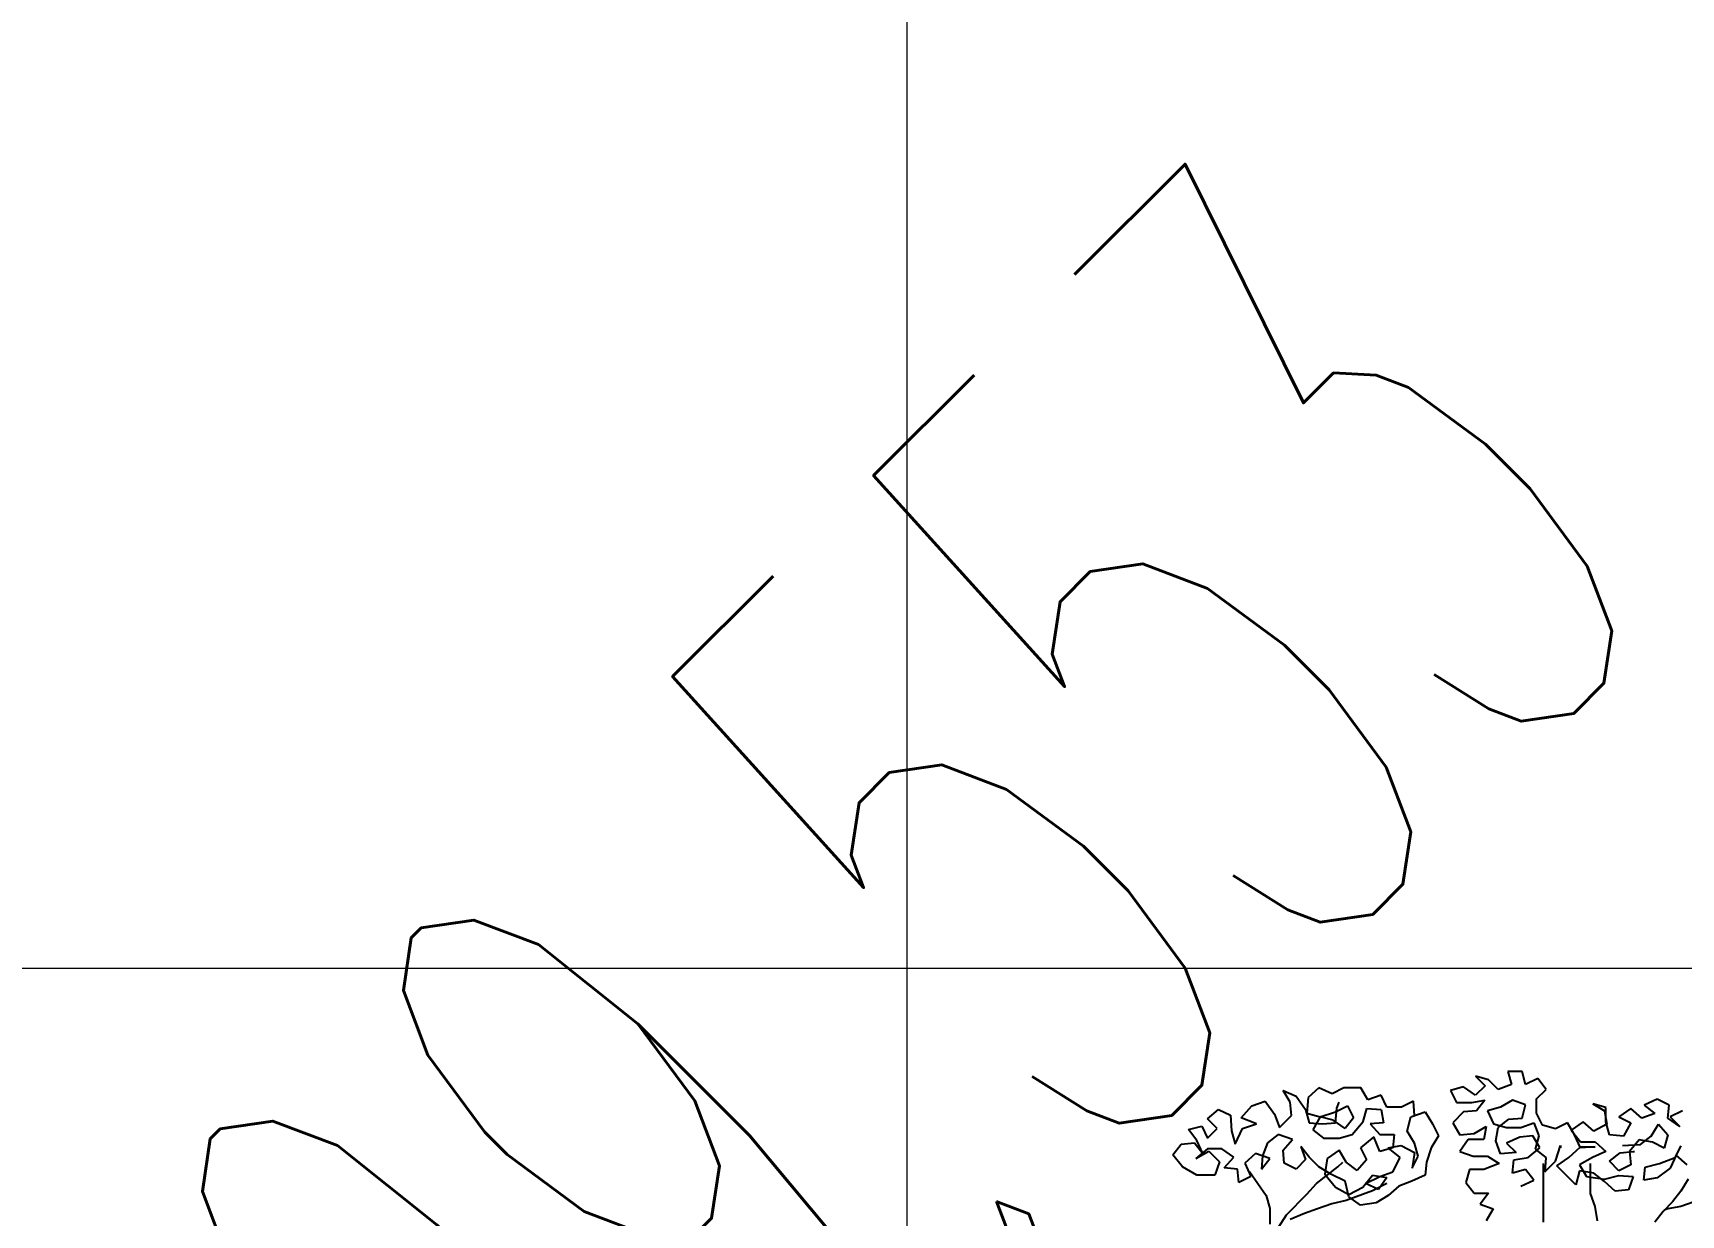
# Model space of a CAD drawing. Header units: millimetres. Extents: x 684983 to 685377, y 990360 to 990509.
# Drawn here: x 685002.96 to 685004.947, y 990435.741 to 990437.166 of the extents above; entities that cross this region are included whole.
import ezdxf

# ---------------------------------------------------------------- set-up
doc = ezdxf.new("R2010")
doc.units = ezdxf.units.MM
doc.layers.add('grid', color=8, linetype='Continuous', lineweight=9)
doc.layers.add('GRID LEVELS', color=7, linetype='Continuous', lineweight=13)
doc.layers.add('TEAK', color=7, linetype='Continuous')
doc.styles.get("Standard").update_dxf_attribs({"font": 'RomanS'})

# ---------------------------------------------------------------- blocks, each defined once
blk = doc.blocks.new('A$C25655A80')
at = {"color": 62}
for p, q in [((-0.0442, 2.0947), (-0.0365, 2.087)), ((-0.0337, 2.0918), (-0.0442, 2.0947)), ((-0.0183, 2.0985), (-0.0154, 2.088)), ((-0.0067, 2.0985), (-0.0183, 2.0985)), ((-0.0039, 2.088), (-0.0067, 2.0985)), ((-0.199, 2.0833), (-0.1884, 2.0785)), ((-0.1932, 2.0737), (-0.199, 2.0833)), ((-0.1702, 2.0852), (-0.1788, 2.0775)), ((-0.1596, 2.0804), (-0.1702, 2.0852)), ((-0.15, 2.0852), (-0.1596, 2.0804)), ((-0.1365, 2.0852), (-0.15, 2.0852)), ((-0.1308, 2.0756), (-0.1365, 2.0852)), ((-0.0538, 2.0861), (-0.0644, 2.0832)), ((-0.0644, 2.0832), (-0.0596, 2.0736)), ((-0.0442, 2.0793), (-0.0538, 2.0861)), ((-0.0365, 2.087), (-0.0442, 2.0793)), ((-0.026, 2.0841), (-0.0337, 2.0918)), ((-0.0154, 2.088), (-0.026, 2.0841)), ((0.0058, 2.0927), (-0.0039, 2.088)), ((0.0048, 2.0764), (0.0125, 2.0841)), ((0.0125, 2.0841), (0.0058, 2.0927)), ((-0.2596, 2.0603), (-0.2509, 2.068)), ((-0.2509, 2.068), (-0.2413, 2.0632)), ((-0.2327, 2.0612), (-0.224, 2.0708)), ((-0.224, 2.0708), (-0.2134, 2.0747)), ((-0.2134, 2.0747), (-0.2058, 2.0641)), ((-0.1923, 2.0631), (-0.1932, 2.0737)), ((-0.1884, 2.0785), (-0.1808, 2.0679)), ((-0.1808, 2.0679), (-0.1779, 2.0573)), ((-0.1788, 2.0775), (-0.1798, 2.065)), ((-0.1567, 2.066), (-0.1471, 2.0708)), ((-0.1567, 2.0573), (-0.1558, 2.0689)), ((-0.1558, 2.0689), (-0.1538, 2.0737)), ((-0.1471, 2.0708), (-0.1423, 2.0612)), ((-0.1346, 2.0583), (-0.1317, 2.0688)), ((-0.1317, 2.0688), (-0.1202, 2.0679)), ((-0.1202, 2.0794), (-0.1308, 2.0756)), ((-0.1154, 2.0698), (-0.1202, 2.0794)), ((-0.1202, 2.0679), (-0.1183, 2.0573)), ((-0.1038, 2.0698), (-0.1154, 2.0698)), ((-0.0942, 2.0746), (-0.1038, 2.0698)), ((-0.0933, 2.063), (-0.0942, 2.0746)), ((-0.0596, 2.0736), (-0.0471, 2.0736)), ((-0.0471, 2.0736), (-0.0366, 2.0755)), ((-0.0366, 2.0755), (-0.0433, 2.0668)), ((-0.0241, 2.0697), (-0.0346, 2.0668)), ((-0.0144, 2.0755), (-0.0241, 2.0697)), ((-0.0039, 2.0716), (-0.0144, 2.0755)), ((-0.0068, 2.061), (-0.0039, 2.0716)), ((0.0048, 2.0649), (0.0048, 2.0764)), ((0.05, 2.0725), (0.0596, 2.0667)), ((0.0605, 2.0696), (0.05, 2.0725)), ((0.0605, 2.0581), (0.0605, 2.0696)), ((0.0807, 2.0686), (0.0711, 2.0619)), ((0.0894, 2.0609), (0.0807, 2.0686)), ((0.1019, 2.0763), (0.0913, 2.0715)), ((0.0913, 2.0715), (0.0999, 2.0648)), ((0.1115, 2.0715), (0.1019, 2.0763)), ((0.1105, 2.0609), (0.1115, 2.0715)), ((-0.275, 2.0517), (-0.2644, 2.0545)), ((-0.2644, 2.0545), (-0.2596, 2.0449)), ((-0.2519, 2.0526), (-0.2596, 2.0603)), ((-0.2413, 2.0632), (-0.2404, 2.0507)), ((-0.2202, 2.0564), (-0.2327, 2.0612)), ((-0.2317, 2.0526), (-0.2202, 2.0564)), ((-0.2058, 2.0641), (-0.2019, 2.0535)), ((-0.2019, 2.0535), (-0.1923, 2.0631)), ((-0.1798, 2.065), (-0.1692, 2.0621)), ((-0.1779, 2.0573), (-0.1673, 2.0564)), ((-0.1692, 2.0621), (-0.175, 2.0516)), ((-0.1692, 2.0621), (-0.1567, 2.066)), ((-0.1587, 2.0593), (-0.1692, 2.0621)), ((-0.1673, 2.0564), (-0.1567, 2.0573)), ((-0.149, 2.0525), (-0.1587, 2.0593)), ((-0.1423, 2.0612), (-0.149, 2.0525)), ((-0.1433, 2.0477), (-0.1346, 2.0583)), ((-0.1183, 2.0573), (-0.1289, 2.0563)), ((-0.1289, 2.0563), (-0.1212, 2.0477)), ((-0.0991, 2.0505), (-0.0962, 2.0621)), ((-0.0962, 2.0621), (-0.0846, 2.0659)), ((-0.0846, 2.0659), (-0.0789, 2.0563)), ((-0.0789, 2.0563), (-0.0741, 2.0467)), ((-0.0539, 2.0659), (-0.0625, 2.0572)), ((-0.0625, 2.0572), (-0.0568, 2.0476)), ((-0.0433, 2.0668), (-0.0539, 2.0659)), ((-0.0452, 2.0486), (-0.0356, 2.0543)), ((-0.0356, 2.0543), (-0.0375, 2.0438)), ((-0.0346, 2.0668), (-0.0298, 2.0563)), ((-0.0298, 2.0563), (-0.0193, 2.0534)), ((-0.026, 2.0534), (-0.0173, 2.0601)), ((-0.0173, 2.0601), (-0.0068, 2.061)), ((-0.0077, 2.0533), (0.0028, 2.0572)), ((0.0028, 2.0572), (0.0067, 2.0466)), ((0.0096, 2.0553), (0.0048, 2.0649)), ((0.0201, 2.0524), (0.0096, 2.0553)), ((0.0298, 2.0572), (0.0201, 2.0524)), ((0.0355, 2.0475), (0.0298, 2.0572)), ((0.0423, 2.0581), (0.0326, 2.0514)), ((0.0509, 2.0504), (0.0423, 2.0581)), ((0.0615, 2.0562), (0.0509, 2.0504)), ((0.0596, 2.0667), (0.0615, 2.0562)), ((0.0634, 2.0475), (0.0605, 2.0581)), ((0.0711, 2.0619), (0.0807, 2.0571)), ((0.0807, 2.0571), (0.0749, 2.0465)), ((0.0999, 2.0648), (0.0894, 2.0609)), ((0.097, 2.0465), (0.1028, 2.0561)), ((0.1028, 2.0561), (0.1105, 2.0475)), ((0.1201, 2.0542), (0.1105, 2.0609)), ((0.1221, 2.0667), (0.1124, 2.0619)), ((0.1124, 2.0619), (0.1201, 2.0542)), ((-0.2808, 2.0401), (-0.2702, 2.0411)), ((-0.2683, 2.043), (-0.275, 2.0517)), ((-0.2702, 2.0411), (-0.2635, 2.0324)), ((-0.2635, 2.0324), (-0.2683, 2.043)), ((-0.2596, 2.0449), (-0.2519, 2.0526)), ((-0.2404, 2.0507), (-0.2375, 2.0401)), ((-0.2375, 2.0401), (-0.2317, 2.0526)), ((-0.2115, 2.041), (-0.2154, 2.0305)), ((-0.2029, 2.0478), (-0.2115, 2.041)), ((-0.1914, 2.0439), (-0.2029, 2.0478)), ((-0.199, 2.0353), (-0.1914, 2.0439)), ((-0.175, 2.0516), (-0.1664, 2.0448)), ((-0.1664, 2.0448), (-0.1539, 2.0448)), ((-0.1539, 2.0448), (-0.1433, 2.0477)), ((-0.126, 2.0458), (-0.1366, 2.0371)), ((-0.1212, 2.0342), (-0.126, 2.0458)), ((-0.1212, 2.0477), (-0.1096, 2.0477)), ((-0.1096, 2.0477), (-0.1106, 2.0371)), ((-0.0933, 2.0409), (-0.0991, 2.0505)), ((-0.0904, 2.0304), (-0.0933, 2.0409)), ((-0.0741, 2.0467), (-0.0798, 2.0371)), ((-0.0568, 2.0476), (-0.0452, 2.0486)), ((-0.05, 2.0438), (-0.0568, 2.0342)), ((-0.0375, 2.0438), (-0.05, 2.0438)), ((-0.0279, 2.0428), (-0.026, 2.0534)), ((-0.0241, 2.0322), (-0.0279, 2.0428)), ((-0.0193, 2.0534), (-0.0077, 2.0533)), ((-0.0087, 2.0457), (-0.0193, 2.0409)), ((-0.0193, 2.0409), (-0.0116, 2.0332)), ((0.0019, 2.0466), (-0.0087, 2.0457)), ((0.0076, 2.037), (0.0019, 2.0466)), ((0.0067, 2.0466), (0.0038, 2.036)), ((0.0326, 2.0514), (0.0403, 2.0418)), ((0.0403, 2.037), (0.0355, 2.0475)), ((0.0403, 2.0418), (0.0519, 2.0418)), ((0.0519, 2.0418), (0.0605, 2.0341)), ((0.0749, 2.0465), (0.0634, 2.0475)), ((0.0874, 2.0436), (0.0797, 2.034)), ((0.098, 2.0417), (0.0874, 2.0436)), ((0.0884, 2.0398), (0.097, 2.0465)), ((0.1076, 2.0369), (0.098, 2.0417)), ((0.1105, 2.0475), (0.1076, 2.0369)), ((-0.2875, 2.0315), (-0.2808, 2.0401)), ((-0.2798, 2.0219), (-0.2875, 2.0315)), ((-0.2596, 2.0363), (-0.2692, 2.0286)), ((-0.2692, 2.0286), (-0.2587, 2.0344)), ((-0.2481, 2.0363), (-0.2596, 2.0363)), ((-0.2587, 2.0344), (-0.25, 2.0257)), ((-0.2385, 2.0295), (-0.2481, 2.0363)), ((-0.2462, 2.0209), (-0.2385, 2.0295)), ((-0.2212, 2.0324), (-0.2298, 2.0247)), ((-0.2096, 2.0285), (-0.2212, 2.0324)), ((-0.2154, 2.0305), (-0.2164, 2.0199)), ((-0.2164, 2.0199), (-0.2096, 2.0285)), ((-0.1981, 2.0247), (-0.199, 2.0353)), ((-0.1808, 2.0276), (-0.1885, 2.0199)), ((-0.1846, 2.0381), (-0.1808, 2.0276)), ((-0.1779, 2.0295), (-0.1846, 2.0381)), ((-0.1702, 2.0218), (-0.1779, 2.0295)), ((-0.1635, 2.0285), (-0.1654, 2.016)), ((-0.1539, 2.0352), (-0.1635, 2.0285)), ((-0.1481, 2.0256), (-0.1539, 2.0352)), ((-0.1366, 2.0371), (-0.1318, 2.0275)), ((-0.1106, 2.0371), (-0.1212, 2.0342)), ((-0.1145, 2.0371), (-0.1039, 2.039)), ((-0.1048, 2.0294), (-0.1145, 2.0371)), ((-0.1106, 2.0179), (-0.1048, 2.0294)), ((-0.1039, 2.039), (-0.0933, 2.0332)), ((-0.0933, 2.0332), (-0.0952, 2.0207)), ((-0.0952, 2.0207), (-0.0904, 2.0304)), ((-0.0798, 2.0371), (-0.0837, 2.0255)), ((-0.0568, 2.0342), (-0.0462, 2.0303)), ((-0.0462, 2.0303), (-0.0347, 2.0303)), ((-0.0347, 2.0303), (-0.0251, 2.0245)), ((-0.0116, 2.0332), (-0.0241, 2.0322)), ((-0.0135, 2.0274), (-0.002, 2.0293)), ((-0.002, 2.0293), (0.0076, 2.037)), ((0.0038, 2.036), (0.0124, 2.0293)), ((0.0124, 2.0293), (0.0115, 2.0178)), ((0.0201, 2.0264), (0.024, 2.0389)), ((0.0211, 2.0226), (0.0307, 2.0293)), ((0.024, 2.0389), (0.024, 2.037)), ((0.0307, 2.0293), (0.0403, 2.0379)), ((0.0499, 2.0293), (0.0393, 2.0235)), ((0.0519, 2.0379), (0.0403, 2.037)), ((0.0403, 2.0379), (0.0519, 2.0379)), ((0.0605, 2.0341), (0.0499, 2.0293)), ((0.0634, 2.0264), (0.072, 2.0331)), ((0.072, 2.0331), (0.0826, 2.034)), ((0.074, 2.0389), (0.0884, 2.0398)), ((0.0797, 2.034), (0.0807, 2.0235)), ((0.0826, 2.034), (0.0836, 2.034)), ((0.1038, 2.0244), (0.1163, 2.0292)), ((0.1172, 2.0311), (0.1124, 2.0206)), ((0.1163, 2.0292), (0.1211, 2.0388)), ((0.1259, 2.0234), (0.1172, 2.0311)), ((-0.2683, 2.0151), (-0.2798, 2.0219)), ((-0.2539, 2.0151), (-0.2683, 2.0151)), ((-0.25, 2.0257), (-0.2539, 2.0151)), ((-0.2356, 2.0199), (-0.2462, 2.0209)), ((-0.2346, 2.0093), (-0.2356, 2.0199)), ((-0.2298, 2.0247), (-0.225, 2.0141)), ((-0.226, 2.018), (-0.2125, 1.9987)), ((-0.1885, 2.0199), (-0.1981, 2.0247)), ((-0.1722, 2.0083), (-0.1548, 2.0218)), ((-0.1606, 2.016), (-0.1702, 2.0218)), ((-0.1654, 2.016), (-0.1568, 2.0054)), ((-0.1491, 2.0102), (-0.1606, 2.016)), ((-0.1548, 2.0218), (-0.151, 2.0256)), ((-0.1395, 2.0189), (-0.1481, 2.0256)), ((-0.1318, 2.0275), (-0.1395, 2.0189)), ((-0.1347, 2.0054), (-0.127, 2.015)), ((-0.127, 2.015), (-0.1154, 2.0131)), ((-0.1212, 2.014), (-0.1106, 2.0179)), ((-0.0847, 2.015), (-0.0953, 2.0102)), ((-0.0837, 2.0255), (-0.0847, 2.015)), ((-0.0491, 2.0197), (-0.052, 2.0092)), ((-0.0376, 2.0197), (-0.0491, 2.0197)), ((-0.0251, 2.0245), (-0.0376, 2.0197)), ((-0.0145, 2.0168), (-0.0135, 2.0274)), ((-0.0039, 2.0197), (-0.0145, 2.0168)), ((0.0028, 2.011), (-0.0039, 2.0197)), ((0.0105, 1.9774), (0.0105, 2.0245)), ((0.0115, 2.0178), (0.0201, 2.0264)), ((0.0364, 2.0072), (0.0211, 2.0226)), ((0.0393, 2.0187), (0.0364, 2.0072)), ((0.0393, 2.0235), (0.0451, 2.0139)), ((0.0509, 2.0168), (0.0393, 2.0187)), ((0.048, 2.0245), (0.048, 2.0004)), ((0.0595, 2.01), (0.0509, 2.0168)), ((0.0595, 2.012), (0.0711, 2.0148)), ((0.0711, 2.0187), (0.0634, 2.0264)), ((0.0807, 2.0235), (0.0711, 2.0187)), ((0.0711, 2.0148), (0.0826, 2.0139)), ((0.0912, 2.011), (0.0922, 2.0215)), ((0.0922, 2.0215), (0.1038, 2.0244)), ((0.1124, 2.0206), (0.1018, 2.0129)), ((-0.225, 2.0141), (-0.2346, 2.0093)), ((-0.1799, 1.9997), (-0.1722, 2.0083)), ((-0.1568, 2.0054), (-0.1462, 1.9996)), ((-0.1462, 1.9977), (-0.1491, 2.0102)), ((-0.127, 2.0025), (-0.1481, 1.9948)), ((-0.1462, 1.9996), (-0.1347, 2.0054)), ((-0.1327, 2.0083), (-0.1212, 2.014)), ((-0.1222, 2.0035), (-0.1327, 2.0083)), ((-0.1154, 2.0083), (-0.127, 2.0025)), ((-0.1154, 2.0131), (-0.1222, 2.0035)), ((-0.1058, 2.0063), (-0.1145, 1.9987)), ((-0.0953, 2.0102), (-0.1058, 2.0063)), ((-0.052, 2.0092), (-0.0453, 2.0005)), ((-0.0078, 2.0062), (0.0028, 2.011)), ((0.0451, 2.0139), (0.0595, 2.012)), ((0.0682, 2.0023), (0.0595, 2.01)), ((0.0787, 2.0033), (0.0682, 2.0023)), ((0.0826, 2.0139), (0.0787, 2.0033)), ((0.1018, 2.0129), (0.0912, 2.011)), ((0.121, 2.0023), (0.1143, 1.9936)), ((0.1268, 2.0119), (0.121, 2.0023)), ((-0.2125, 1.9987), (-0.2097, 1.9882)), ((-0.2097, 1.9882), (-0.2097, 1.9757)), ((-0.1962, 1.9833), (-0.1799, 1.9997)), ((-0.1712, 1.9881), (-0.1818, 1.9843)), ((-0.1597, 1.992), (-0.1712, 1.9881)), ((-0.1481, 1.9948), (-0.1597, 1.992)), ((-0.1366, 1.991), (-0.1462, 1.9977)), ((-0.1241, 1.9929), (-0.1366, 1.991)), ((-0.1145, 1.9987), (-0.1241, 1.9929)), ((-0.0453, 2.0005), (-0.0337, 2.0005)), ((-0.0337, 2.0005), (-0.0405, 1.9919)), ((-0.0405, 1.9919), (-0.0299, 1.988)), ((-0.0299, 1.988), (-0.0357, 1.9784)), ((0.048, 2.0004), (0.0518, 1.9898)), ((0.0518, 1.9898), (0.0537, 1.9783)), ((0.1143, 1.9936), (0.1066, 1.986)), ((0.1104, 1.9879), (0.1076, 1.9869)), ((0.121, 1.9898), (0.1104, 1.9879)), ((0.1316, 1.9936), (0.121, 1.9898)), ((-0.203, 1.9728), (-0.1962, 1.9833)), ((-0.1818, 1.9843), (-0.1933, 1.9795)), ((0.1066, 1.986), (0.0999, 1.9773))]:
    blk.add_line(p, q, dxfattribs=at)
blk = doc.blocks.new('TR')
blk.add_blockref('A$C25655A80', (0.0192, 0.0148, 1.3453))

msp = doc.modelspace()

# ---------------------------------------------------------------- linework, layer by layer
at = {"layer": 'grid'}
for p, q in [((685004.0136, 990509.1548), (685004.0136, 990377.9235)), ((685085.1957, 990436.0381), (684982.7636, 990436.0381))]:
    msp.add_line(p, q, dxfattribs=at)

# ---------------------------------------------------------------- block references
at = {"layer": 'TEAK', "xscale": 1.5, "yscale": 1.5, "zscale": 1.5}
msp.add_blockref('TR', (685004.737, 990432.744, 99.329), dxfattribs=at)

# ---------------------------------------------------------------- texts
at = {"layer": 'GRID LEVELS', "width": 0.5}
msp.add_text('99.553', height=0.8, rotation=45, dxfattribs=at).set_placement((685003.63, 990435.1578, 99.5527))

doc.saveas('drawing.dxf')
